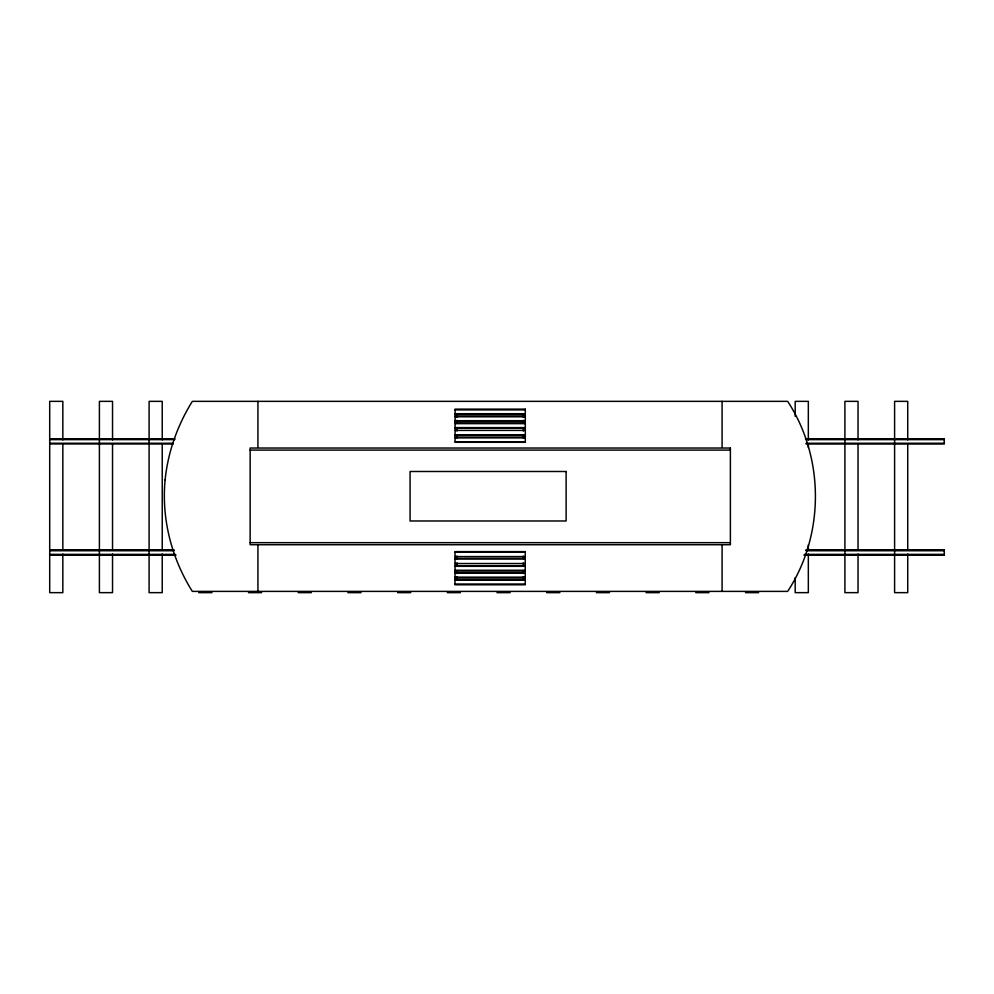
<?xml version="1.0" encoding="UTF-8"?>
<svg xmlns="http://www.w3.org/2000/svg" width="994" height="994" viewBox="0 0 994 994"><rect width="100%" height="100%" fill="white"/><g stroke="black" fill="none" stroke-linecap="round" stroke-linejoin="round"><path stroke-width="1.49" d="M455.09 409.888L525.304 409.888M455.09 413.715L525.304 413.715M455.09 414.473L525.304 414.473M455.09 416.126L525.304 416.126M455.09 416.772L525.304 416.772M455.09 420.711L525.304 420.711M455.09 421.357L525.304 421.357M455.09 423.022L525.304 423.022M455.09 423.643L525.304 423.643M455.09 427.606L525.304 427.606M455.09 428.228L525.304 428.228M455.09 430.39L525.304 430.39M455.09 434.974L525.304 434.974M455.09 435.521L525.304 435.521M455.09 437.323L525.304 437.323M455.09 437.82L525.304 437.82M805.413 438.863L944.3 438.863L944.3 444.02L806.072 444.02M806.072 438.888L944.3 438.975M49.7 439.634L174.708 439.634M806.072 439.634L944.3 439.634M455.09 441.808L525.304 441.808M49.7 443.249L173.192 443.249M806.072 443.249L944.3 443.249M49.7 443.933L173.192 444.007M250.14 450.096L730.379 450.096M250.14 542.674L730.379 542.674M49.7 550.005L173.95 549.993M806.072 549.993L944.3 549.98L944.3 555.137L803.947 555.137M49.7 550.117L173.95 550.092M806.072 550.117L944.3 550.117M49.7 550.751L173.95 550.751M806.072 550.751L944.3 550.751M455.041 552.117L525.254 552.117M49.7 554.366L175.503 554.366M804.519 554.366L944.3 554.366M175.503 555.062L49.7 555.062L175.938 555.137M804.519 555.062L944.3 555.062M455.041 556.59L525.254 556.59M455.041 558.392L525.254 558.392M455.041 558.939L525.254 558.939M455.041 563.523L525.254 563.523M455.041 565.685L525.254 565.685M455.041 566.319L525.254 566.319M455.041 570.27L525.254 570.27M455.041 570.904L525.254 570.904M455.041 572.569L525.254 572.569M455.041 573.203L525.254 573.203M455.041 577.154L525.254 577.154M455.041 577.787L525.254 577.787M455.041 579.44L525.254 579.44M455.041 580.198L525.254 580.198M455.041 584.025L525.254 584.025M198.8 592.648L211.933 592.648M248.5 592.648L261.633 592.648M298.2 592.648L311.333 592.648M347.9 592.648L361.033 592.648M397.6 592.648L410.733 592.648M447.3 592.648L460.433 592.648M497 592.648L510.133 592.648M546.7 592.648L559.833 592.648M596.4 592.648L609.533 592.648M646.1 592.648L659.233 592.648M695.8 592.648L708.933 592.648M745.5 592.648L758.633 592.648M907.733 439.92L907.733 401.352L894.6 401.352L894.6 592.648L907.733 592.648L907.733 554.08M907.733 444.02L907.733 549.98M858.033 439.92L858.033 401.352L844.9 401.352L844.9 592.648L858.033 592.648L858.033 554.08M858.033 444.02L858.033 549.98M808.333 439.92L808.333 401.352L795.2 401.352L795.2 416.349M808.333 444.02L808.333 447.635M808.333 544.824L808.333 549.98M808.333 554.08L808.333 592.648L795.2 592.648L795.2 577.651M722.091 401.352L722.091 447.25M722.091 545.507L722.091 591.393M523.353 414.312L523.353 417.269M523.353 420.338L523.353 423.394M523.353 428.004L523.353 431.073M523.353 435.235L523.353 437.869M523.304 556.044L523.304 558.678M523.304 562.852L523.304 565.921M523.304 570.519L523.304 573.588M523.304 576.657L523.304 579.601M457.041 414.312L457.041 417.269M457.041 420.338L457.041 423.394M457.041 428.004L457.041 431.073M457.041 435.235L457.041 437.869M456.991 556.044L456.991 558.678M456.991 562.852L456.991 565.921M456.991 570.519L456.991 573.588M456.991 576.657L456.991 579.601M257.931 401.352L257.931 447.25M257.931 545.507L257.931 591.393M162.233 439.92L162.233 401.352L149.1 401.352L149.1 592.648L162.233 592.648L162.233 554.08M162.233 444.02L162.233 549.98M112.533 439.92L112.533 401.352L99.4 401.352L99.4 592.648L112.533 592.648L112.533 554.08M112.533 444.02L112.533 549.98M62.833 439.92L62.833 401.352L49.7 401.352L49.7 592.648L62.833 592.648L62.833 554.08M62.833 444.02L62.833 549.98M165.103 479.891C161.376 518.793 171.577 558.417 192.351 591.393L787.67 591.393C824.647 534.934 824.647 457.812 787.67 401.352L192.351 401.352C177.541 425.084 167.936 452.034 165.103 479.891M525.304 409.13L455.09 409.13L455.09 442.293L525.304 442.293L525.304 409.13M174.708 438.863L49.7 438.863L174.708 438.926M730.379 448.033L250.14 448.033L250.14 544.724L730.379 544.724L730.379 448.033M566.12 471.491L410.075 471.491L410.075 520.98L566.12 520.98L566.12 471.491M525.254 551.62L455.041 551.62L455.041 584.783L525.254 584.783L525.254 551.62"/></g></svg>
